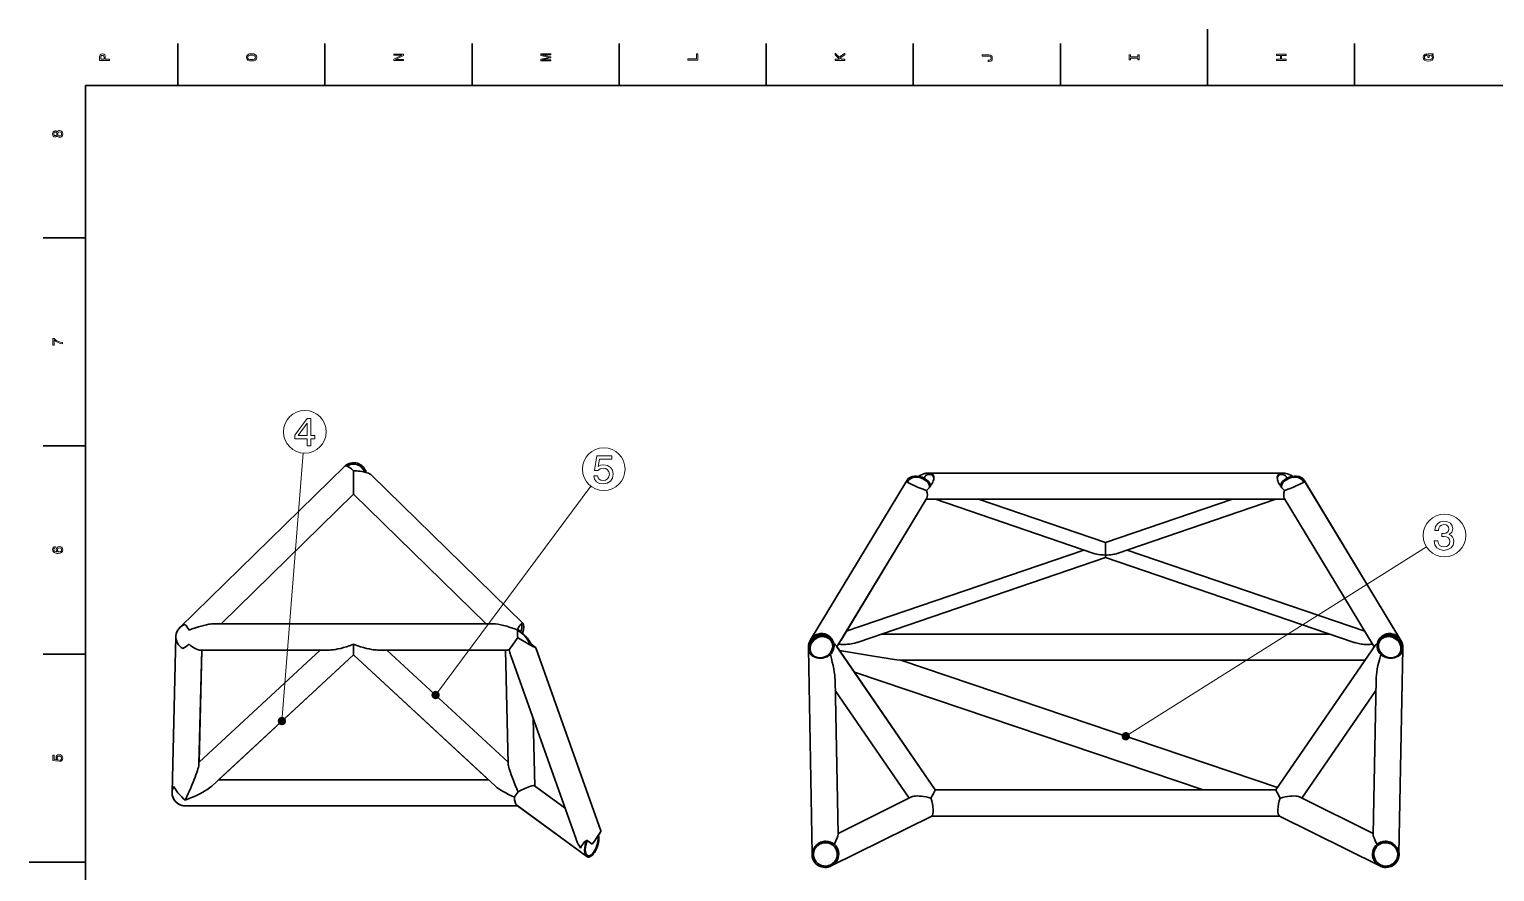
# Model space of a CAD drawing. Extents: x 0 to 841, y 0 to 594.
# Drawn here: x 0 to 523, y 294 to 594 of the extents above; entities that cross this region are included whole.
import ezdxf

# ---------------------------------------------------------------- set-up
doc = ezdxf.new("R2010")
doc.units = 0

msp = doc.modelspace()

# ---------------------------------------------------------------- linework, layer by layer
at = {"color": 7, "lineweight": 35}
for p, q in [((420.5, 574), (420.5, 594)), ((821, 574), (20, 574)), ((20, 574), (20, 20)), ((112.591614, 438.211456), (53.734432, 380.627686)), ((176.224106, 382.093414), (122.128723, 435.018341)), ((447.32077, 435.744629), (320.906891, 435.744629)), ((278.832642, 376.243835), (313.077332, 432.870178)), ((454.958282, 433.187714), (489.5224, 376.033203)), ((489.39502, 376.243835), (455.15033, 432.870178)), ((115.728333, 428.222931), (68.440895, 381.958649)), ((115.728333, 428.222931), (68.441055, 381.958771)), ((163.01561, 381.958771), (115.728333, 428.222992)), ((163.015762, 381.958649), (115.728333, 428.222992)), ((288.249908, 373.779938), (320.320984, 426.812012)), ((320.078644, 426.411285), (289.70578, 376.187347)), ((448.148987, 426.411285), (320.078644, 426.411285)), ((323.369629, 426.411285), (379.920929, 407.078949)), ((338.826752, 426.411285), (384.113861, 410.929688)), ((429.400909, 426.411285), (384.113831, 410.929688)), ((444.858032, 426.411285), (388.306732, 407.078949)), ((479.977753, 373.779968), (447.906677, 426.812012)), ((376.385254, 408.287628), (291.587616, 379.299133)), ((391.842377, 408.287628), (476.640015, 379.299133)), ((384.113831, 405.645599), (295.789215, 375.451385)), ((384.113831, 405.645569), (472.438446, 375.451385)), ((165.660507, 381.958649), (65.795631, 381.958649)), ((52.332577, 377.400452), (50.974506, 321.823456)), ((304.078064, 378.284973), (464.149567, 378.284973)), ((61.552059, 372.625305), (60.559303, 331.999725)), ((61.552059, 372.625458), (60.574604, 332.62674)), ((60.574604, 332.62674), (61.552059, 372.625305)), ((60.574604, 332.626617), (103.811829, 372.625305)), ((107.152, 372.625305), (60.766987, 372.625305)), ((103.811501, 372.625305), (61.551899, 372.625305)), ((170.689392, 372.625305), (124.304665, 372.625305)), ((169.904526, 372.625305), (127.644836, 372.625305)), ((127.644836, 372.625305), (170.882019, 332.626617)), ((169.904648, 372.62561), (170.897354, 331.999817)), ((204.023376, 308.080475), (180.801895, 373.382324)), ((204.023376, 308.080475), (180.801895, 373.382324)), ((279.442444, 299.946533), (278.038696, 373.214539)), ((287.91394, 374.268799), (323.357635, 322.696686)), ((323.357513, 322.696869), (288.249908, 373.779968)), ((288.249908, 373.779968), (323.357635, 322.696686)), ((480.313721, 374.268799), (444.870026, 322.696686)), ((488.785217, 299.946533), (490.188965, 373.214539)), ((65.104713, 324.102753), (115.728333, 370.934662)), ((115.728333, 370.934662), (67.556213, 326.370636)), ((163.900375, 326.370728), (115.728172, 370.934814)), ((115.728333, 370.934692), (166.352356, 324.102386)), ((195.159531, 305.150208), (172.00502, 370.263611)), ((311.089722, 368.95163), (476.659393, 368.95163)), ((445.477264, 323.579895), (311.106293, 368.95163)), ((288.64447, 306.889008), (287.58844, 362.009033)), ((418.917938, 322.696869), (294.480072, 364.7146)), ((294.480255, 364.714539), (323.357635, 322.696686)), ((479.583191, 306.889008), (480.639221, 362.009033)), ((287.662231, 358.156616), (314.011841, 319.816803)), ((480.565369, 358.156525), (454.215759, 319.816711)), ((480.565338, 358.156494), (454.215759, 319.816711)), ((480.565399, 358.156616), (454.21582, 319.816803)), ((454.21582, 319.816803), (480.565369, 358.156555)), ((179.836655, 348.240021), (180.426285, 324.109558)), ((179.836655, 348.239807), (180.426285, 324.109589)), ((163.900452, 326.370636), (67.556213, 326.370636)), ((314.852631, 320.234711), (288.63855, 307.204987)), ((418.917694, 322.69696), (323.357117, 322.69696)), ((444.870514, 322.69696), (323.357147, 322.69696)), ((453.375031, 320.234711), (479.589111, 307.204987)), ((174.288147, 317.037292), (55.639626, 317.037292)), ((174.288101, 317.037292), (55.639626, 317.037292)), ((173.99855, 317.249817), (198.930649, 298.948914)), ((174.288193, 317.037231), (198.930649, 298.948914)), ((322.078522, 313.403656), (286.237885, 295.58902)), ((446.229675, 313.363617), (321.997986, 313.363617)), ((446.149139, 313.403656), (481.989777, 295.58902)), ((20, 297), (0, 297))]:
    msp.add_line(p, q, dxfattribs=at)
at = {"color": 7, "lineweight": 35, "ltscale": 0.375}
for p, q in [((53, 574), (53, 589)), ((105.5, 574), (105.5, 589)), ((158, 574), (158, 589)), ((210.5, 574), (210.5, 589)), ((263, 574), (263, 589)), ((315.5, 574), (315.5, 589)), ((368, 574), (368, 589)), ((473, 574), (473, 589)), ((20, 519.599976), (5, 519.599976)), ((20, 445.399994), (5, 445.399994)), ((20, 371.200012), (5, 371.200012))]:
    msp.add_line(p, q, dxfattribs=at)
at = {"color": 7, "lineweight": 13}
for p, q in [((90.167549, 347.288391), (97.745193, 442.870819)), ((145.000809, 356.569366), (200.462509, 431.022583)), ((391.318787, 341.867065), (498.618011, 409.400574))]:
    msp.add_line(p, q, dxfattribs=at)
at = {"color": 7, "lineweight": 35, "ltscale": 0.208835}
msp.add_line((115.728333, 436.576385), (115.728333, 428.222992), dxfattribs=at)
at = {"color": 7, "lineweight": 35, "ltscale": 0.009277}
msp.add_line((313.269379, 433.187714), (313.077332, 432.870178), dxfattribs=at)
at = {"color": 7, "lineweight": 35, "ltscale": 0.059003}
msp.add_line((384.113831, 410.929688), (384.113831, 408.56955), dxfattribs=at)
at = {"color": 7, "lineweight": 35, "ltscale": 0.051723}
msp.add_line((384.113831, 406.500641), (384.113831, 408.56955), dxfattribs=at)
at = {"color": 7, "lineweight": 35, "ltscale": 0.020999}
msp.add_line((384.113831, 406.500641), (384.113831, 405.660675), dxfattribs=at)
at = {"color": 7, "lineweight": 35, "ltscale": 0.000377}
msp.add_line((384.113831, 405.660675), (384.113831, 405.645599), dxfattribs=at)
at = {"color": 7, "lineweight": 35, "ltscale": 0.000232}
msp.add_line((175.976791, 382.177155), (175.986023, 382.178162), dxfattribs=at)
at = {"color": 7, "lineweight": 35, "ltscale": 0.002596}
msp.add_line((174.278946, 379.992065), (174.364365, 379.933044), dxfattribs=at)
at = {"color": 7, "lineweight": 35, "ltscale": 0.001532}
msp.add_line((174.364365, 379.933044), (174.414612, 379.897949), dxfattribs=at)
at = {"color": 7, "lineweight": 35, "ltscale": 0.007888}
msp.add_line((174.414536, 379.897949), (174.388809, 380.212402), dxfattribs=at)
at = {"color": 7, "lineweight": 35, "ltscale": 0.000414}
for p, q in [((282.715057, 378.284943), (282.698486, 378.284973)), ((485.512604, 378.284943), (485.529175, 378.284973))]:
    msp.add_line(p, q, dxfattribs=at)
at = {"color": 7, "lineweight": 35, "ltscale": 0.004355}
msp.add_line((56.998024, 374.648773), (57.131893, 374.537292), dxfattribs=at)
at = {"color": 7, "lineweight": 35, "ltscale": 0.092853}
msp.add_line((115.728333, 374.648773), (115.728333, 370.934662), dxfattribs=at)
at = {"color": 7, "lineweight": 35, "ltscale": 8.5e-05}
msp.add_line((180.784241, 373.358948), (180.787613, 373.359253), dxfattribs=at)
at = {"color": 7, "lineweight": 35, "ltscale": 0.002038}
msp.add_line((278.042084, 373.439392), (278.039093, 373.35791), dxfattribs=at)
at = {"color": 7, "lineweight": 35, "ltscale": 0.005408}
msp.add_line((278.82486, 376.230957), (278.712921, 376.045868), dxfattribs=at)
at = {"color": 7, "lineweight": 35, "ltscale": 0.001125}
msp.add_line((286.569946, 376.224396), (286.544434, 376.261475), dxfattribs=at)
at = {"color": 7, "lineweight": 35, "ltscale": 0.001078}
msp.add_line((286.544739, 376.259369), (286.569763, 376.224274), dxfattribs=at)
at = {"color": 7, "lineweight": 35, "ltscale": 0.005629}
for p, q in [((286.592102, 376.192139), (286.719635, 376.006592)), ((481.635559, 376.192139), (481.508026, 376.006592))]:
    msp.add_line(p, q, dxfattribs=at)
at = {"color": 7, "lineweight": 35, "ltscale": 0.000702}
msp.add_line((289.691162, 376.163208), (289.705719, 376.187225), dxfattribs=at)
at = {"color": 7, "lineweight": 35, "ltscale": 0.001077}
msp.add_line((481.657898, 376.224304), (481.682922, 376.259369), dxfattribs=at)
at = {"color": 7, "lineweight": 35, "ltscale": 0.002036}
msp.add_line((490.185577, 373.439392), (490.188568, 373.358002), dxfattribs=at)
at = {"color": 7, "lineweight": 35, "ltscale": 0.008404}
msp.add_line((55.639626, 319.060791), (55.783749, 319.364502), dxfattribs=at)
at = {"color": 7, "lineweight": 35, "ltscale": 0.004499}
msp.add_line((55.639626, 319.060791), (55.77911, 319.17453), dxfattribs=at)
at = {"color": 7, "lineweight": 35, "ltscale": 0.337691}
msp.add_line((180.350937, 324.164856), (191.239929, 316.171997), dxfattribs=at)
at = {"color": 7, "lineweight": 35, "ltscale": 4.3e-05}
for p, q in [((323.355591, 322.696136), (323.357117, 322.69696)), ((444.87207, 322.696136), (444.870544, 322.69696))]:
    msp.add_line(p, q, dxfattribs=at)
at = {"color": 7, "lineweight": 35, "ltscale": 1.5e-05}
msp.add_line((323.357635, 322.696686), (323.357117, 322.69696), dxfattribs=at)
at = {"color": 7, "lineweight": 35, "ltscale": 0.00073}
msp.add_line((55.639626, 317.037292), (55.668842, 317.037384), dxfattribs=at)
at = {"color": 7, "lineweight": 35, "ltscale": 3.9e-05}
msp.add_line((204.023376, 308.080475), (204.02272, 308.081909), dxfattribs=at)
at = {"color": 7, "lineweight": 35, "ltscale": 0.000372}
for p, q in [((284.26239, 304.411224), (284.247528, 304.411285)), ((483.965271, 304.411224), (483.980133, 304.411285))]:
    msp.add_line(p, q, dxfattribs=at)
at = {"color": 7, "lineweight": 35, "ltscale": 0.0008}
for p, q in [((284.290924, 304.411194), (284.258942, 304.411285)), ((483.936737, 304.411194), (483.968719, 304.411285))]:
    msp.add_line(p, q, dxfattribs=at)
at = {"color": 7, "lineweight": 13}
for points in [[(28.583214, 582.935913), (28.583214, 583.399841), (27.105549, 583.399841), (27.105549, 583.914246), (27.080332, 584.433716), (26.903818, 584.84729), (26.560879, 585.114563), (26.09186, 585.205322), (25.658142, 585.134705), (25.340418, 584.932983), (25.148775, 584.600159), (25.083214, 584.14624), (25.083214, 582.935913)], [(25.511889, 584.020203), (25.542147, 584.322754), (25.637968, 584.544678), (25.814482, 584.675781), (26.09186, 584.721191), (26.384367, 584.670776), (26.560879, 584.534607), (26.651657, 584.302612), (26.676874, 583.984863), (26.676874, 583.399841), (25.511889, 583.399841)], [(79.333214, 582.703918), (80.119957, 582.794678), (80.699928, 583.056946), (81.057999, 583.465454), (81.179039, 584), (81.057999, 584.529541), (80.699928, 584.943115), (80.119957, 585.200317), (79.333214, 585.296143), (78.551514, 585.200317), (78.233788, 585.089355), (77.971542, 584.943115), (77.613472, 584.529541), (77.522697, 584.277405), (77.487396, 584), (77.613472, 583.460388), (77.966499, 583.05188), (78.546471, 582.794678)], [(79.333214, 583.188049), (78.722984, 583.24353), (78.274139, 583.409973), (78.001801, 583.667175), (77.905983, 584), (78.001801, 584.32782), (78.279182, 584.585022), (78.728027, 584.751465), (79.333214, 584.811951), (79.943443, 584.751465), (80.392288, 584.585022), (80.664627, 584.32782), (80.755402, 584), (80.664627, 583.667175), (80.392288, 583.409973), (79.948486, 583.24353)], [(133.583206, 582.850159), (133.583206, 583.268738), (130.713608, 583.268738), (133.583206, 584.610229), (133.583206, 585.149841), (130.083206, 585.149841), (130.083206, 584.726257), (132.952805, 584.726257), (130.083206, 583.399841), (130.083206, 582.850159)], [(186.083206, 582.739197), (186.083206, 583.127502), (182.905975, 583.127502), (186.083206, 583.783142), (186.083206, 584.216858), (182.905975, 584.867432), (186.083206, 584.867432), (186.083206, 585.260803), (182.583206, 585.260803), (182.583206, 584.645569), (185.669662, 584), (182.583206, 583.359497), (182.583206, 582.739197)], [(238.583206, 582.976257), (238.583206, 585.225525), (238.159576, 585.225525), (238.159576, 583.440186), (235.083206, 583.440186), (235.083206, 582.976257)], [(291.083221, 582.90564), (291.083221, 583.369629), (289.837555, 583.369629), (289.393738, 583.783142), (291.083221, 584.958191), (291.083221, 585.523071), (289.055847, 584.110962), (287.583221, 585.482727), (287.583221, 584.867432), (289.202087, 583.369629), (287.583221, 583.369629), (287.583221, 582.90564)], [(342.423279, 584.403442), (342.796478, 584.368164), (343.05368, 584.262268), (343.210022, 584.04541), (343.255402, 583.712524), (343.210022, 583.384705), (343.063782, 583.167847), (342.80658, 583.041809), (342.43338, 583.00647), (342.181213, 583.016602), (342.181213, 582.562683), (342.438416, 582.552612), (342.998199, 582.613098), (343.386536, 582.819885), (343.603394, 583.177979), (343.679047, 583.70752), (343.603394, 584.231995), (343.386536, 584.590088), (343.003265, 584.796814), (342.443451, 584.862427), (340.083221, 584.862427), (340.083221, 584.403442)], [(395.659576, 583.768005), (395.659576, 583.122498), (396.083221, 583.122498), (396.083221, 584.877502), (395.659576, 584.877502), (395.659576, 584.231995), (393.006866, 584.231995), (393.006866, 584.877502), (392.583221, 584.877502), (392.583221, 583.122498), (393.006866, 583.122498), (393.006866, 583.768005)], [(448.583221, 582.829956), (448.583221, 583.299011), (446.939117, 583.299011), (446.939117, 584.700989), (448.583221, 584.700989), (448.583221, 585.164978), (445.083221, 585.164978), (445.083221, 584.700989), (446.510468, 584.700989), (446.510468, 583.299011), (445.083221, 583.299011), (445.083221, 582.829956)], [(500.614197, 584.922913), (501.083221, 585.008667), (501.083221, 585.260803), (499.192017, 585.260803), (499.192017, 583.984863), (499.620697, 583.984863), (499.620697, 584.771606), (499.65094, 584.771606), (500.114929, 584.711121), (500.457855, 584.549744), (500.674713, 584.302612), (500.745331, 583.994934), (500.654541, 583.652039), (500.382202, 583.384705), (499.93338, 583.213257), (499.318085, 583.152771), (498.707855, 583.208191), (498.259003, 583.3797), (497.986694, 583.652039), (497.890869, 584.020203), (497.941284, 584.272339), (498.082489, 584.479126), (498.319519, 584.630432), (498.637268, 584.716125), (498.637268, 585.215454), (498.153107, 585.08429), (497.790009, 584.837158), (497.568085, 584.489197), (497.487396, 584.050415), (497.613495, 583.475525), (497.981628, 583.041809), (498.561615, 582.764404), (499.333221, 582.668579), (500.109863, 582.764404), (500.68985, 583.041809), (501.058014, 583.450317), (501.179047, 583.964722), (501.138702, 584.252197), (501.037842, 584.509399), (500.861328, 584.731262)], [(9.947045, 556.074646), (10.088256, 555.817444), (10.284942, 555.64093), (10.532061, 555.529968), (10.829611, 555.49469), (11.278458, 555.575378), (11.626441, 555.807373), (11.848343, 556.185608), (11.934077, 556.700012), (11.848343, 557.209412), (11.626441, 557.587646), (11.278458, 557.819641), (10.829611, 557.905334), (10.532061, 557.86499), (10.284942, 557.759094), (10.088256, 557.577515), (9.947045, 557.325378), (9.826009, 557.5271), (9.659582, 557.668335), (9.457852, 557.754028), (9.210734, 557.784302), (8.852665, 557.703613), (8.565202, 557.491821), (8.378602, 557.148865), (8.307997, 556.700012), (8.378602, 556.246155), (8.565202, 555.903198), (8.852665, 555.68634), (9.210734, 555.610657), (9.457852, 555.635925), (9.659582, 555.721619)], [(9.251081, 556.089783), (9.029179, 556.130127), (8.857709, 556.25116), (8.751801, 556.44281), (8.711455, 556.700012), (8.751801, 556.952209), (8.857709, 557.143799), (9.029179, 557.264832), (9.251081, 557.310242), (9.478025, 557.264832), (9.654538, 557.143799), (9.770533, 556.952209), (9.805836, 556.700012), (9.76549, 556.44281), (9.654538, 556.25116), (9.478025, 556.130127)], [(10.819524, 555.978821), (10.552233, 556.024231), (10.350504, 556.170471), (10.21938, 556.3974), (10.173991, 556.700012), (10.21938, 556.997559), (10.350504, 557.224487), (10.552233, 557.370789), (10.819524, 557.421204), (11.106988, 557.370789), (11.323847, 557.224487), (11.465057, 556.997559), (11.510447, 556.700012), (11.465057, 556.3974), (11.323847, 556.170471), (11.106988, 556.024231)], [(11.833213, 481.799011), (11.833213, 482.30835), (11.001081, 482.474792), (10.224423, 482.767303), (9.503242, 483.180847), (8.827449, 483.720459), (8.408861, 483.720459), (8.408861, 481.319885), (8.867795, 481.319885), (8.867795, 483.236328), (9.548631, 482.681549), (10.259726, 482.26297), (11.01621, 481.970459)], [(99.139839, 445.465973), (100.436668, 445.465973), (100.436668, 447.944366), (101.863182, 447.944366), (101.863182, 449.097107), (100.436668, 449.097107), (100.436668, 455.249847), (99.125427, 455.249847), (94.745026, 449.212372), (94.745026, 447.944366), (99.139839, 447.944366)], [(95.955399, 449.097107), (99.139839, 453.578369), (99.139839, 449.097107)], [(201.440536, 434.740723), (201.757538, 433.559174), (202.463593, 432.636993), (203.501053, 432.060608), (204.826706, 431.844482), (206.282043, 432.103851), (207.420364, 432.809906), (208.140823, 433.933807), (208.414597, 435.374725), (208.169647, 436.714783), (207.477997, 437.766663), (206.397308, 438.443909), (204.999619, 438.688843), (203.91893, 438.51593), (203.083191, 438.040436), (203.486649, 440.734955), (207.86705, 440.734955), (207.86705, 441.916534), (202.521225, 441.916534), (201.728729, 436.613922), (202.881454, 436.613922), (203.717194, 437.291168), (204.783478, 437.536133), (205.705673, 437.377625), (206.411713, 436.916534), (206.858398, 436.21048), (207.016907, 435.302673), (206.858398, 434.394897), (206.397308, 433.688843), (205.691254, 433.242157), (204.783478, 433.083679), (204.019791, 433.18454), (203.429016, 433.51593), (202.996735, 434.034668), (202.780594, 434.740723)], [(501.435028, 411.600189), (501.435028, 411.499329), (501.665558, 410.116058), (502.342804, 409.078583), (503.409088, 408.415771), (504.821198, 408.170807), (506.319763, 408.415771), (507.443665, 409.049774), (508.164124, 410.058411), (508.423492, 411.355225), (508.308228, 412.205383), (507.991211, 412.897034), (507.472504, 413.430176), (506.780853, 413.819214), (507.717438, 414.597321), (508.048859, 415.836517), (507.832733, 416.960419), (507.213135, 417.810577), (506.204468, 418.343719), (504.821198, 418.531036), (503.524353, 418.300476), (502.530121, 417.666473), (501.881714, 416.657837), (501.665558, 415.31778), (501.665558, 415.216919), (502.947998, 415.216919), (503.063263, 416.139099), (503.437897, 416.80191), (504.043091, 417.205383), (504.89325, 417.349487), (505.642517, 417.234192), (506.190063, 416.93161), (506.521484, 416.441681), (506.651154, 415.77887), (506.521484, 415.072815), (506.175659, 414.597321), (505.570465, 414.309143), (504.749146, 414.222687), (504.187195, 414.237091), (504.187195, 413.098755), (504.89325, 413.127563), (505.801025, 412.997894), (506.478241, 412.652069), (506.881714, 412.090118), (507.025818, 411.355225), (506.86731, 410.519501), (506.449432, 409.899902), (505.786621, 409.510864), (504.907654, 409.381165), (503.999878, 409.525269), (503.337036, 409.95755), (502.919189, 410.6492), (502.760681, 411.600189)], [(9.276297, 409.510376), (8.867795, 409.414551), (8.565202, 409.192657), (8.373559, 408.849701), (8.307997, 408.405914), (8.3433, 408.108337), (8.43912, 407.851135), (8.595461, 407.624207), (8.817363, 407.432556), (9.09474, 407.28125), (9.432636, 407.170319), (9.831052, 407.099701), (10.279899, 407.079529), (10.996037, 407.160217), (11.51549, 407.407349), (11.82817, 407.805756), (11.934077, 408.350433), (11.8433, 408.83963), (11.606268, 409.21283), (11.233068, 409.454895), (10.759006, 409.540619), (10.279899, 409.454895), (9.911743, 409.2229), (9.679755, 408.864838), (9.599063, 408.421021), (9.699927, 407.941925), (9.987391, 407.583862), (9.432636, 407.659515), (9.034222, 407.820892), (8.79719, 408.067993), (8.716498, 408.41095), (8.756845, 408.663116), (8.862752, 408.854736), (9.039265, 408.980835), (9.276297, 409.046387)], [(10.764049, 409.051422), (11.081772, 408.995972), (11.323847, 408.854736), (11.48523, 408.627808), (11.535663, 408.345398), (11.48523, 408.047821), (11.32889, 407.820892), (11.086815, 407.674622), (10.769092, 407.629242), (10.456411, 407.679688), (10.21938, 407.820892), (10.068083, 408.052887), (10.012608, 408.36557), (10.068083, 408.637878), (10.214336, 408.854736), (10.451368, 408.995972)], [(10.920388, 332.849304), (11.333933, 332.960236), (11.6567, 333.207367), (11.858429, 333.570465), (11.934077, 334.034454), (11.8433, 334.543823), (11.596181, 334.94223), (11.202809, 335.194397), (10.698486, 335.290222), (10.229466, 335.204468), (9.861311, 334.962402), (9.624279, 334.584167), (9.538545, 334.094971), (9.599063, 333.716736), (9.76549, 333.424225), (8.822406, 333.56543), (8.822406, 335.098572), (8.408861, 335.098572), (8.408861, 333.227539), (10.26477, 332.950165), (10.26477, 333.353607), (10.027738, 333.646118), (9.942002, 334.019318), (9.997478, 334.342102), (10.158861, 334.589203), (10.405979, 334.745544), (10.723702, 334.801025), (11.041427, 334.745544), (11.288545, 334.584167), (11.444884, 334.337036), (11.50036, 334.019318), (11.465057, 333.752045), (11.349063, 333.545258), (11.167507, 333.393951), (10.920388, 333.318298)]]:
    msp.add_lwpolyline(points, close=True, dxfattribs=at)
at = {"color": 7, "lineweight": 35}
for points in [[(115.728333, 436.576385), (116.298889, 436.548004), (116.869446, 436.506073), (117.425758, 436.451691), (117.978981, 436.383667), (118.710106, 436.270294), (119.426003, 436.129364), (120.118225, 435.957977), (120.595192, 435.813568), (121.045715, 435.649994)], [(317.447174, 434.670166), (318.047119, 434.977844), (318.638031, 435.236908), (319.227448, 435.449341), (319.520599, 435.53653), (319.812012, 435.609955), (320.09613, 435.667816), (320.377136, 435.710388), (320.64444, 435.73584), (320.906891, 435.744629)], [(319.594452, 433.73996), (319.551636, 433.995605), (319.549713, 434.118683), (319.562408, 434.236908), (319.609772, 434.403839), (319.688202, 434.553986), (319.792084, 434.686371), (319.884949, 434.776123), (319.986633, 434.856476), (320.20871, 434.991333), (320.446564, 435.095306), (320.693054, 435.171326), (320.984436, 435.226105), (321.274475, 435.244629)], [(322.740143, 433.214355), (322.787872, 433.596191), (322.791595, 433.779572), (322.781189, 433.956024), (322.756378, 434.124054), (322.717194, 434.282379), (322.63736, 434.488983), (322.531189, 434.670898), (322.401642, 434.826874), (322.251923, 434.956665), (322.033966, 435.086578), (321.794556, 435.176056), (321.539642, 435.227875), (321.274475, 435.244629)], [(445.487518, 433.214355), (445.439789, 433.596161), (445.436066, 433.779572), (445.446472, 433.956024), (445.471283, 434.124054), (445.510468, 434.282379), (445.590302, 434.488983), (445.696472, 434.670898), (445.826019, 434.826874), (445.975739, 434.956665), (446.193695, 435.086578), (446.433105, 435.176056), (446.688019, 435.227875), (446.953186, 435.244629)], [(448.633209, 433.73996), (448.676025, 433.995605), (448.677948, 434.118683), (448.665253, 434.236908), (448.617889, 434.403839), (448.539459, 434.553986), (448.435577, 434.686371), (448.342712, 434.776123), (448.241028, 434.856476), (448.018951, 434.991333), (447.781097, 435.095306), (447.534607, 435.171326), (447.243225, 435.226105), (446.953186, 435.244629)], [(450.780487, 434.670166), (450.193665, 434.971588), (449.611267, 435.228241), (449.030121, 435.439728), (448.453522, 435.601196), (448.06897, 435.678619), (447.690552, 435.727509), (447.32077, 435.744629)], [(314.301056, 431.976318), (314.999725, 431.623688), (315.816986, 431.241791), (316.52179, 430.931549), (317.242035, 430.629883), (318.630371, 430.08963)], [(453.926605, 431.976318), (453.227936, 431.623688), (452.410675, 431.241791), (451.705872, 430.931549), (450.985626, 430.629883), (449.59729, 430.08963)], [(384.113831, 406.500641), (383.273621, 406.520203), (382.925934, 406.539978), (382.260895, 406.597961), (381.60144, 406.684082), (380.953522, 406.8013), (380.317871, 406.955933), (379.920929, 407.078949)], [(384.113831, 406.500641), (384.696869, 406.510071), (385.299774, 406.539856), (385.964844, 406.597748), (386.624359, 406.683807), (387.057831, 406.758179), (387.486664, 406.848083), (387.901276, 406.953552), (388.306732, 407.078949)], [(56.998024, 379.706879), (58.165993, 380.144897), (59.355122, 380.558044), (60.392391, 380.889832), (61.335426, 381.166107), (62.274715, 381.414032), (63.201149, 381.627136), (64.103897, 381.79718), (64.548073, 381.863586), (64.986145, 381.914856), (65.396378, 381.946899), (65.795631, 381.958649)], [(174.191467, 379.809845), (174.279678, 379.993378), (174.616196, 380.638733), (174.805405, 380.963165), (174.995956, 381.260864), (175.151794, 381.481232), (175.306335, 381.67746), (175.547379, 381.932861), (175.663513, 382.030029), (175.775452, 382.10434)], [(175.613907, 381.990875), (175.671204, 381.921814), (175.719299, 381.83606), (175.760727, 381.726135), (175.791443, 381.598969), (175.820938, 381.310181), (175.812637, 380.973816), (175.758774, 380.54071), (175.660217, 380.07431), (175.51825, 379.588287), (175.366272, 379.17807)], [(56.998024, 379.706879), (56.673641, 380.289917), (56.610493, 380.396667), (56.260395, 380.946228), (56.087704, 381.188538), (55.918514, 381.404785), (55.754536, 381.591125), (55.597878, 381.743652)], [(174.337875, 377.031616), (172.454849, 374.382416), (171.659119, 373.279022), (171.234238, 372.705994)], [(174.337753, 377.031708), (174.930649, 376.666473), (176.867905, 375.494141), (178.403137, 374.593445), (179.072891, 374.212219), (179.699448, 373.866364), (180.247452, 373.579559), (180.562241, 373.430786), (180.678238, 373.384369), (180.758774, 373.361115), (180.784241, 373.358948)], [(282.290619, 378.390839), (281.872986, 378.316711), (281.472931, 378.202332), (281.096558, 378.051636), (280.87735, 377.941925), (280.672455, 377.822205)], [(282.649658, 378.419891), (283.052582, 378.415405), (283.457275, 378.371582), (283.859222, 378.288116), (284.253998, 378.165466), (284.637329, 378.0047), (285.009125, 377.805176), (285.361084, 377.570923), (285.689819, 377.304962), (285.992554, 377.010742), (286.266968, 376.691956), (286.421448, 376.484741), (286.564209, 376.270691), (286.813904, 375.826263)], [(481.413727, 375.826233), (481.664368, 376.272186), (481.808136, 376.487457), (481.963715, 376.695801), (482.130066, 376.895294), (482.307465, 377.085968), (482.616852, 377.373535), (482.95163, 377.631958), (483.308777, 377.857849), (483.684875, 378.048401), (484.075928, 378.201263), (484.408112, 378.298187), (484.745026, 378.367493), (485.084045, 378.408997), (485.331696, 378.421753), (485.578003, 378.419891)], [(485.937042, 378.390839), (486.354675, 378.316711), (486.7547, 378.202332), (487.131073, 378.051666), (487.350281, 377.941925), (487.555206, 377.822205)], [(56.998024, 374.648773), (56.489479, 374.253174), (55.924782, 373.849976), (55.361385, 373.487946), (54.80328, 373.173615)], [(115.728333, 374.648773), (114.513649, 374.217987), (113.19529, 373.792175), (112.161194, 373.490692), (111.131004, 373.221741), (110.10537, 372.989868), (109.351219, 372.846497), (108.605125, 372.732574), (108.250145, 372.690186)], [(115.728333, 374.648773), (116.943016, 374.217987), (118.261375, 373.792175), (119.295471, 373.490692), (120.325661, 373.221741), (121.351295, 372.989868), (122.105446, 372.846497), (122.85154, 372.732574), (123.20652, 372.690186)], [(179.059097, 374.681335), (179.618301, 374.300232), (180.119156, 373.947296), (180.524063, 373.644226), (180.730576, 373.469025), (180.785995, 373.409119)], [(288.861603, 374.791473), (289.148224, 374.728088), (289.437714, 374.678162), (289.783752, 374.634521), (290.131409, 374.605927), (290.773651, 374.587067), (291.415894, 374.605133), (292.056366, 374.654175), (292.694153, 374.730011), (293.328156, 374.829895), (293.957672, 374.952332), (294.582092, 375.097046), (295.19635, 375.263794)], [(289.167297, 372.444672), (300.548187, 370.597443), (307.284241, 369.522491), (309.673401, 369.151428), (310.766357, 368.990173), (310.98288, 368.9617), (311.089783, 368.95163)], [(473.031311, 375.263794), (473.485565, 375.138031), (473.94342, 375.025055), (474.421112, 374.920837), (474.901794, 374.829468), (475.385101, 374.751251), (475.870728, 374.686737), (476.341492, 374.638367), (476.813507, 374.605042), (477.455719, 374.587036), (478.097931, 374.606018), (478.418152, 374.631897), (478.737061, 374.67041), (479.05307, 374.722992), (479.365906, 374.791412)], [(55.639626, 319.060791), (55.084042, 319.547577), (54.392231, 320.209961), (53.721901, 320.917023), (53.38287, 321.302673), (53.053524, 321.698547), (52.762508, 322.068634), (52.482967, 322.44577), (52.14109, 322.94339), (51.828182, 323.448059), (51.552059, 323.955475)], [(55.639626, 319.060791), (56.798397, 319.505402), (57.914528, 319.965393), (58.921528, 320.408447), (59.919655, 320.876282), (60.907528, 321.371124), (61.889137, 321.899841), (62.848774, 322.461761), (63.317604, 322.756989), (63.777157, 323.063385), (64.368225, 323.490143), (64.746315, 323.789856), (65.104713, 324.102753)], [(321.784424, 319.812775), (322.67981, 321.486053), (323.037354, 322.143005), (323.306, 322.620361), (323.346161, 322.684448), (323.353241, 322.693787), (323.355591, 322.696136)], [(446.443237, 319.812775), (445.349213, 321.852478), (444.94574, 322.579437), (444.885284, 322.678925), (444.875183, 322.692871), (444.87207, 322.696136)], [(196.754379, 301.967407), (196.344833, 302.634003), (195.906723, 303.433228), (195.582825, 304.104279), (195.295639, 304.785339)], [(196.754379, 301.967407), (196.842636, 302.20636), (196.970963, 302.486694), (197.220032, 302.925415), (197.527481, 303.368683), (197.887924, 303.810425), (198.206314, 304.154175), (198.552017, 304.490723), (198.922012, 304.816895)], [(200.934067, 303.40213), (201.692245, 304.486176), (202.925842, 306.293915), (203.448502, 307.087891), (203.809799, 307.662842), (203.933533, 307.875122), (204.006821, 308.018799), (204.022156, 308.061127), (204.024185, 308.075714), (204.023376, 308.080475)], [(203.185562, 306.68515), (203.507462, 307.179504), (203.772156, 307.60083), (203.953354, 307.911316), (204.019104, 308.050598), (204.024185, 308.073608), (204.023376, 308.080475)], [(279.451721, 299.728455), (279.466125, 299.988159), (279.501892, 300.295227), (279.568207, 300.646881), (279.610535, 300.817871), (279.757874, 301.275787), (279.952423, 301.7211), (280.193726, 302.149628), (280.481079, 302.556763), (280.813385, 302.937531), (280.99588, 303.116394), (281.188965, 303.286743), (281.56601, 303.572205), (281.974457, 303.822754), (282.410919, 304.033966), (282.871002, 304.201691), (283.349426, 304.322174), (283.839996, 304.392456), (284.258942, 304.411285)], [(488.77594, 299.728455), (488.761536, 299.988159), (488.725769, 300.295288), (488.659393, 300.647034), (488.617096, 300.818024), (488.469727, 301.27597), (488.275146, 301.721313), (488.033783, 302.149872), (487.746368, 302.557007), (487.414032, 302.937775), (487.231506, 303.116669), (487.038391, 303.286987), (486.661346, 303.572418), (486.252838, 303.822937), (485.816376, 304.034119), (485.356293, 304.201782), (484.877838, 304.322235), (484.387268, 304.392487), (483.968719, 304.411285)]]:
    msp.add_lwpolyline(points, dxfattribs=at)
at = {"color": 7, "lineweight": 13}
for centre in [(98.347328, 450.465973), (205.014023, 437.13266), (505.066162, 413.458984)]:
    msp.add_circle(centre, 7.618995, dxfattribs=at)
at = {"color": 7, "lineweight": 35}
for centre, radius, start, end in [((115.728333, 434.751648), 4.666667, 14.52269, 131.458329), ((112.836327, 437.961182), 0.350016, 125.523482, 134.357471), ((115.728333, 434.751648), 4.166667, 18.455489, 123.748684), ((312.139008, 427.507843), 8.914885, 51.756909, 53.457107), ((316.242828, 428.126678), 6.53779, 59.158864, 77.50452), ((451.984833, 428.126678), 6.537784, 102.49444, 120.841155), ((456.089111, 427.507233), 8.915668, 126.542942, 128.242238), ((313.121521, 432.843384), 0.051654, 148.78365, 166.726789), ((313.146362, 432.82132), 0.08476, 106.717628, 144.713513), ((315.323486, 431.944397), 2.401074, 148.814372, 159.10259), ((315.314148, 431.948517), 2.39087, 156.47794, 159.114147), ((315.547913, 431.853149), 2.140343, 148.80761, 163.951533), ((452.679749, 431.853149), 2.14033, 16.04859, 31.192559), ((452.904175, 431.944397), 2.401074, 20.897263, 31.185503), ((455.081299, 432.82132), 0.084759, 35.285358, 73.282561), ((452.913513, 431.948517), 2.39087, 20.885815, 23.521744), ((455.10614, 432.843384), 0.051657, 13.191109, 31.214624), ((176.018082, 381.891724), 0.288185, 44.394133, 96.380219), ((56.998024, 377.291962), 4.666667, 107.460821, 241.944715), ((56.998024, 377.291962), 4.666667, 107.460821, 241.944715), ((315.284119, 385.872894), 141.223045, 182.46068, 183.589355), ((166.282364, 368.019989), 14.168331, 54.129481, 56.0597), ((165.207382, 366.774567), 16.031117, 54.135837, 55.5369), ((164.091934, 365.298828), 17.881409, 47.932328, 50.912455), ((282.698486, 373.618286), 4.666667, 90.000003, 183.198532), ((282.698486, 373.618286), 4.666667, 90.000003, 147.347808), ((282.698486, 373.618286), 4.166667, 94.410276, 145.947182), ((282.725342, 374.160706), 4.345356, 91.538817, 100.688586), ((282.803741, 374.278564), 4.144191, 92.13081, 97.112538), ((283.247559, 372.868225), 4.980872, 93.641675, 100.052934), ((282.698486, 373.618286), 4.666667, 33.947273, 90.000003), ((282.698486, 373.618286), 4.666667, 33.946754, 89.796716), ((485.529175, 373.618286), 4.666667, 90.203283, 146.053077), ((485.529175, 373.618286), 4.666667, 32.652454, 146.052025), ((484.980103, 372.868195), 4.980904, 79.947057, 86.358289), ((485.529175, 373.618286), 4.666667, 356.801467, 90.000003), ((485.42392, 374.278564), 4.144191, 82.887467, 87.869188), ((485.502319, 374.160706), 4.345356, 79.311412, 88.461181), ((485.529175, 373.618286), 4.166667, 34.052769, 85.589572), ((207.925308, 382.92392), 38.087207, 195.560901, 198.460972), ((180.701797, 373.340515), 0.108528, 22.683931, 39.1776), ((180.701797, 373.340515), 0.108528, 22.683931, 39.1776), ((281.351349, 373.277283), 3.313228, 177.195611, 181.086815), ((281.259552, 373.273407), 3.221337, 181.048825, 205.904007), ((283.635254, 373.842804), 5.607718, 184.125279, 199.756454), ((283.635193, 373.842773), 5.607644, 184.125129, 199.756522), ((281.763824, 373.069916), 3.586443, 198.242023, 202.596884), ((283.091583, 373.668732), 4.976945, 148.84131, 150.279147), ((281.836792, 373.117371), 3.172791, 212.57635, 214.50122), ((283.560211, 374.119202), 3.172791, 32.576355, 34.501266), ((283.664124, 374.179657), 3.55292, 32.576341, 34.501587), ((283.666901, 374.181427), 3.549621, 27.071264, 32.576259), ((282.245758, 373.675964), 5.048948, 14.024155, 25.80905), ((286.856842, 373.541534), 1.283134, 34.526797, 37.702627), ((291.264618, 388.72406), 14.022734, 286.283066, 288.824026), ((476.962433, 388.722107), 14.020684, 251.175853, 253.717175), ((481.370819, 373.541534), 1.283134, 142.297374, 145.473208), ((485.981903, 373.675964), 5.048948, 154.190947, 165.975851), ((484.560791, 374.181427), 3.54964, 147.423746, 152.929411), ((484.564056, 374.179321), 3.553518, 145.498793, 147.42365), ((484.66745, 374.119232), 3.172783, 145.498766, 147.42365), ((486.390869, 373.117371), 3.172782, 325.498805, 327.423645), ((485.136078, 373.668732), 4.976946, 29.720643, 31.158681), ((485.529175, 373.618286), 4.666667, 31.163404, 32.652273), ((485.529175, 373.618286), 4.666669, 356.782393, 31.282447), ((486.463867, 373.069916), 3.586419, 337.403689, 341.757924), ((486.96814, 373.273407), 3.2213, 334.135686, 358.951276), ((484.592468, 373.842773), 5.607644, 340.243478, 355.874868), ((484.592255, 373.842743), 5.607863, 340.244583, 355.875349), ((486.876312, 373.277283), 3.313224, 358.913172, 2.804388), ((203.984512, 381.631195), 33.939798, 198.497554, 199.568501), ((282.291809, 375.266693), 5.581539, 270.354764, 277.697184), ((485.935852, 375.266693), 5.581539, 262.302811, 269.645237), ((55.639626, 321.703979), 4.666667, 151.158971, 269.999997), ((55.639626, 321.703979), 4.666667, 151.159531, 269.999997), ((55.639626, 321.703979), 4.666667, 178.597111, 269.999997), ((188.379044, 297.630219), 28.096045, 117.071041, 119.715922), ((207.208069, 309.437408), 12.78858, 199.586792, 201.331659), ((-148.658234, -191.64856), 606.044563, 54.771225, 55.003763), ((284.16098, 299.542908), 4.368291, 102.316698, 116.419277), ((284.222687, 299.697998), 4.701758, 50.278686, 61.302717), ((484.005005, 299.697968), 4.701787, 118.697486, 129.721439), ((484.066681, 299.542908), 4.368292, 63.580722, 77.6833), ((284.126923, 300.036713), 4.685334, 181.101281, 183.772199), ((484.100739, 300.036713), 4.685336, 356.227795, 358.898713), ((284.066681, 299.94635), 4.368291, 282.3167, 296.41921), ((284.061035, 299.970581), 4.892509, 282.316693, 296.419169), ((484.166626, 299.970581), 4.892509, 243.580819, 257.683309), ((484.16098, 299.94635), 4.368291, 243.580792, 257.683302)]:
    msp.add_arc(centre, radius, start, end, dxfattribs=at)
for centre, major_axis, ratio, start_param, end_param in [((115.724022, 434.756805), (3.122009, -3.464417), 0.273502, 2.7884492339, 3.1527706941), ((115.728416, 434.751404), (3.126465, -3.469849), 0.273308, 1.8652828873, 2.7887273485), ((115.7407, 434.752563), (6.653259, -0.274811), 0.273504, 0.2943724656, 0.6592884948), ((115.74054, 434.752533), (6.653442, -0.274811), 0.273501, 0.294822222, 0.6592769183), ((317.447235, 431.077911), (4.34671, -1.774078), 0.713599, 2.2017447768, 3.0295328139), ((317.447601, 431.077484), (3.881256, -1.584595), 0.713583, 2.2018785104, 3.0296052202), ((317.447144, 431.077972), (4.346619, -1.773987), 0.713607, 0.580499571, 2.2017276421), ((317.447144, 431.077942), (3.88092, -1.583923), 0.713608, 0.4445965672, 2.2017260701), ((317.447144, 431.077942), (5.09021, 4.031525), 0.461766, 5.7553371208, 6.811030965), ((450.780518, 431.077942), (5.09021, -4.031525), 0.461766, 2.6137469861, 3.6694408507), ((450.780487, 431.077972), (4.346619, 1.773987), 0.713606, 0.9398637623, 2.5610936827), ((450.780518, 431.077942), (3.88092, 1.583923), 0.713608, 0.9398659155, 2.6969969199), ((450.779724, 431.077209), (3.881561, 1.584991), 0.713552, 0.1119356687, 0.9396159501), ((450.779816, 431.077301), (4.347198, 1.774933), 0.713566, 0.111963679, 0.9396678229), ((317.443512, 431.079254), (4.369843, -1.783661), 0.104266, 3.1578696386, 3.9533136956), ((317.462616, 431.068512), (4.354553, -1.775482), 0.104074, 5.0260408428, 5.4478651373), ((317.447235, 431.077972), (5.090118, 4.031494), 0.461767, 4.9046624497, 5.7553318124), ((317.446747, 431.0784), (2.574829, -4.565826), 0.375604, 0.2087034886, 1.0264408934), ((450.780426, 431.077972), (5.090118, -4.031494), 0.461767, 3.669446145, 4.5201154949), ((450.780914, 431.0784), (-2.574829, -4.565826), 0.375604, 5.256744427, 6.0744818218), ((450.765045, 431.068512), (4.354553, 1.775482), 0.104074, 3.9769159722, 4.3987371177), ((450.784149, 431.079254), (4.369843, 1.783661), 0.104266, 5.471463878, 6.2667585744), ((174.458755, 377.291901), (10.246399, -4.178741), 0.202767, 1.6792986532, 2.6801938735), ((174.458679, 377.292053), (-1.651855, -4.872772), 0.230579, 3.2519236464, 3.3954367182), ((174.458755, 377.292145), (-1.651794, -4.872711), 0.23058, 1.9139996818, 3.0314059733), ((174.458679, 377.291962), (4.07196, -3.519775), 0.336552, 0.3386357282, 1.8242509198), ((174.458679, 377.291962), (4.560608, -3.942139), 0.336553, 0.3603760614, 1.8242492033), ((174.459167, 377.291809), (4.56012, -3.941895), 0.336549, 0.5344764758, 1.2725790039), ((282.698486, 373.618286), (4.036896, 2.347534), 0.871778, 0.0657952224, 3.0261171133), ((282.698486, 373.618286), (3.60437, 2.096008), 0.871778, 0.0657945486, 3.1780739896), ((282.698578, 373.618164), (-0.225616, -4.88324), 0.940852, 3.3608703421, 4.1887408075), ((282.698486, 373.618286), (-0.226227, -4.883087), 0.940855, 2.0940784675, 3.2103311358), ((282.698425, 373.618195), (4.036896, 2.347809), 0.871772, 0.0859384229, 1.0501095673), ((485.529175, 373.618286), (0.226227, -4.883087), 0.940855, 3.0728541713, 4.189106838), ((485.529175, 373.618286), (4.036896, -2.347534), 0.871779, 0.1154854153, 3.0757982568), ((485.529297, 373.618134), (4.036896, -2.347931), 0.871767, 2.0915125613, 3.0556756193), ((485.529175, 373.618286), (3.60437, -2.096008), 0.871778, 6.246703443, 9.3589836532), ((485.529083, 373.618164), (0.225616, -4.88324), 0.940852, 2.0944444755, 2.9223149746), ((56.998188, 377.291626), (4.358215, -4.465881), 0.310426, 5.0496119879, 5.9890330366), ((115.728004, 377.291809), (10.367859, 4.06015), 0.221869, 3.6570599868, 3.8240093103), ((115.728661, 377.291809), (10.367859, -4.06015), 0.221869, 5.6007686494, 5.7677179732), ((174.459824, 377.293427), (-4.359619, -4.467682), 0.310385, 0.2940923718, 0.4803018698), ((174.460022, 377.291107), (4.559265, -3.941284), 0.336586, 0.3603342116, 0.5345156948), ((174.450668, 377.296936), (6.351257, -3.930603), 0.038166, 6.2355771886, 6.3308349375), ((282.698303, 373.618317), (4.036591, 2.347748), 0.871782, 1.9690530046, 2.9593358878), ((282.698517, 373.618317), (4.571625, 1.095703), 0.826277, 3.3210032499, 4.436945194), ((282.698486, 373.618286), (3.60437, 2.096008), 0.871778, 3.2073865411, 6.3196666404), ((282.698608, 373.618286), (4.036743, 2.347656), 0.871781, 5.029807937, 6.0025390896), ((282.698212, 373.618164), (5.38858, 0.157043), 0.384226, 0.272290946, 0.5893419984), ((485.529449, 373.618164), (5.38858, -0.157043), 0.384226, 2.5522506468, 2.8693016975), ((485.529419, 373.618347), (4.037354, -2.347168), 0.87178, 3.4220973059, 4.3947925933), ((485.529175, 373.618286), (3.60437, -2.096008), 0.871778, 3.1051107908, 6.2173915403), ((485.529144, 373.618317), (4.571625, -1.095703), 0.826277, 4.9878327432, 6.1043475773), ((485.529083, 373.618256), (4.037048, -2.347382), 0.871785, 0.1821551615, 1.1724060254), ((282.698517, 373.618195), (4.571564, 1.095673), 0.826267, 4.5900960146, 5.2750455852), ((282.698395, 373.618439), (4.363586, -13.592163), 0.162695, 0.4969757719, 1.3255971674), ((485.529999, 373.619751), (-4.364258, -13.593597), 0.162699, 4.9576679808, 5.7862201278), ((485.529144, 373.618195), (4.571564, -1.095673), 0.826267, 4.1497323688, 4.8346819462), ((55.640846, 321.706238), (-4.813416, -10.653931), 0.095115, 2.1649253078, 2.920232483), ((175.815811, 321.706238), (4.813416, -10.653961), 0.095115, 3.3629170321, 4.118258828), ((55.639301, 321.703583), (-4.815063, -10.657196), 0.095117, 1.3926673955, 2.1650312348), ((175.818909, 321.701447), (4.816772, -10.660339), 0.095133, 4.1180900005, 4.6384947174), ((175.814926, 321.702698), (4.593079, 2.397308), 0.181835, 0.089065599, 0.60099613), ((175.817154, 321.703949), (10.368347, -4.060333), 0.221869, 3.6571482395, 4.5454391405), ((175.816879, 321.703796), (-1.51123, -4.613037), 0.465993, 5.212357052, 6.1316810668), ((175.817886, 321.703979), (-2.975342, -3.605774), 0.27234, 4.8447039071, 5.3793032114), ((175.817245, 321.704193), (4.590698, 2.395813), 0.181867, 0.601154801, 1.5248819743), ((320.902679, 318.03006), (6.538727, -1.695435), 0.288751, 2.5683091555, 2.8204254027), ((320.901947, 318.030518), (6.537903, -1.695038), 0.288749, 1.5105103977, 2.5682876569), ((320.902161, 318.030304), (1.093475, -4.656647), 0.279503, 0.0655868545, 1.897222267), ((320.902161, 318.030273), (1.093475, -4.656647), 0.279503, 0.0655395403, 1.8971671547), ((447.3255, 318.030304), (-1.093475, -4.656647), 0.279503, 4.3859593724, 6.2176004022), ((447.3255, 318.030304), (-1.093475, -4.656647), 0.279503, 4.3860185729, 6.2176464303), ((447.325958, 318.030731), (6.537567, 1.694855), 0.288742, 0.5733090015, 1.6311352089), ((447.324982, 318.03006), (6.538727, 1.695435), 0.288751, 0.3211652185, 0.5732831986), ((200.728333, 303.418304), (-1.512634, -4.617065), 0.448545, 4.5539482426, 6.137278981), ((200.728333, 303.418304), (-1.350586, -4.122375), 0.448544, 4.5510638917, 6.1372788917), ((200.728333, 303.418304), (-1.512634, -4.617096), 0.448546, 0.3661412654, 2.4921454419), ((200.728333, 303.418304), (-1.512634, -4.617096), 0.448546, 0.3661412598, 2.4921433236), ((200.728333, 303.418304), (-1.350586, -4.122406), 0.448546, 0.3661420089, 2.4803907446), ((284.113831, 299.744629), (4.152832, 0.975128), 0.975471, 1.8069636292, 4.6964014965), ((284.113831, 299.744629), (4.152832, 0.975128), 0.975471, 4.9485549926, 7.8379941386), ((284.113831, 299.744629), (4.651154, 1.092163), 0.975471, 4.9485501371, 7.6081360662), ((284.081177, 299.847626), (3.754944, 2.771759), 0.965537, 0.4043545529, 0.9122699825), ((284.113831, 299.744659), (-3.317627, -3.381592), 0.969352, 3.2020541023, 3.8950278819), ((284.116699, 299.748718), (-4.451996, -7.341187), 0.112463, 2.1447785094, 2.9656901811), ((484.113831, 299.744629), (4.651154, -1.092163), 0.975471, 1.8166421767, 4.4762277972), ((484.113831, 299.744629), (4.152832, -0.975128), 0.975471, 1.5867838239, 4.4762229696), ((484.110962, 299.748718), (4.451996, -7.341187), 0.112463, 3.3174951514, 4.1384069778), ((484.113831, 299.744659), (3.317627, -3.381592), 0.969352, 2.3881574252, 3.0811313912), ((484.146484, 299.847626), (3.754944, -2.771759), 0.965537, 2.2293224905, 2.7372382962), ((484.113831, 299.744629), (4.152832, -0.975128), 0.975471, 4.7283765131, 7.6178143744), ((200.728012, 303.417236), (-1.512329, -4.616028), 0.448597, 6.1372676903, 6.6493717627), ((200.728012, 303.417236), (-1.512329, -4.615997), 0.448597, 6.1372676341, 6.6493719738), ((200.727844, 303.416382), (-1.350159, -4.120453), 0.448646, 6.1372642579, 6.6494284705), ((284.113831, 299.744629), (4.651154, 1.092194), 0.97547, 2.7240190424, 4.6963851624), ((484.113831, 299.744629), (4.651154, -1.092194), 0.97547, 4.7283929565, 6.7007604845)]:
    msp.add_ellipse(centre, major_axis=major_axis, ratio=ratio, start_param=start_param, end_param=end_param, dxfattribs=at)
at = {"color": 7, "lineweight": 13}
for points in [[(146.500809, 356.569366), (143.574219, 357.032898), (143.574219, 356.105835), (143.500809, 356.569366)], [(146.500809, 356.569366), (144.119125, 357.782898), (143.574219, 357.032898), (143.787277, 357.45105)], [(146.500809, 356.569366), (143.574219, 356.105835), (144.119125, 355.355835), (143.787277, 355.687683)], [(146.500809, 356.569366), (145.000809, 358.069366), (144.119125, 357.782898), (144.537277, 357.995972)], [(146.500809, 356.569366), (144.119125, 355.355835), (145.000809, 355.069366), (144.537277, 355.142792)], [(146.500809, 356.569366), (145.882477, 357.782898), (145.000809, 358.069366), (145.464325, 357.995972)], [(146.500809, 356.569366), (145.000809, 355.069366), (145.882477, 355.355835), (145.464325, 355.142792)], [(146.500809, 356.569366), (146.427399, 357.032898), (145.882477, 357.782898), (146.214325, 357.45105)], [(146.500809, 356.569366), (145.882477, 355.355835), (146.427399, 356.105835), (146.214325, 355.687683)], [(146.500809, 356.569366), (146.427399, 356.105835), (146.500809, 356.569366)], [(91.667549, 347.288391), (88.740967, 347.751892), (88.740967, 346.82486), (88.667549, 347.288391)], [(91.667549, 347.288391), (89.285873, 348.501892), (88.740967, 347.751892), (88.954025, 348.170044)], [(91.667549, 347.288391), (88.740967, 346.82486), (89.285873, 346.07486), (88.954025, 346.406708)], [(91.667549, 347.288391), (90.167549, 348.788391), (89.285873, 348.501892), (89.704025, 348.714966)], [(91.667549, 347.288391), (89.285873, 346.07486), (90.167549, 345.788391), (89.704025, 345.861786)], [(91.667549, 347.288391), (91.049232, 348.501892), (90.167549, 348.788391), (90.631081, 348.714966)], [(91.667549, 347.288391), (90.167549, 345.788391), (91.049232, 346.07486), (90.631081, 345.861786)], [(91.667549, 347.288391), (91.594139, 347.751892), (91.049232, 348.501892), (91.381081, 348.170044)], [(91.667549, 347.288391), (91.049232, 346.07486), (91.594139, 346.82486), (91.381081, 346.406708)], [(91.667549, 347.288391), (91.594139, 346.82486), (91.667549, 347.288391)], [(392.818787, 341.867065), (389.892212, 342.330597), (389.892212, 341.403534), (389.818787, 341.867065)], [(392.818787, 341.867065), (390.437134, 343.080597), (389.892212, 342.330597), (390.105286, 342.748749)], [(392.818787, 341.867065), (389.892212, 341.403534), (390.437134, 340.653534), (390.105286, 340.985382)], [(392.818787, 341.867065), (391.318787, 343.367065), (390.437134, 343.080597), (390.855286, 343.29364)], [(392.818787, 341.867065), (390.437134, 340.653534), (391.318787, 340.367065), (390.855286, 340.440491)], [(392.818787, 341.867065), (392.20047, 343.080597), (391.318787, 343.367065), (391.782318, 343.29364)], [(392.818787, 341.867065), (391.318787, 340.367065), (392.20047, 340.653534), (391.782318, 340.440491)], [(392.818787, 341.867065), (392.745361, 342.330597), (392.20047, 343.080597), (392.532318, 342.748749)], [(392.818787, 341.867065), (392.20047, 340.653534), (392.745361, 341.403534), (392.532318, 340.985382)], [(392.818787, 341.867065), (392.745361, 341.403534), (392.818787, 341.867065)]]:
    msp.add_solid(points, dxfattribs=at)

doc.saveas('drawing.dxf')
